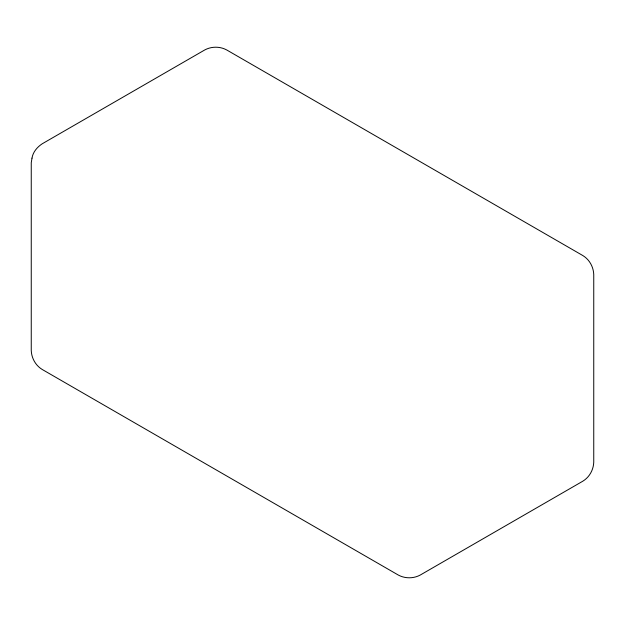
<?xml version="1.0" encoding="UTF-8"?>
<svg xmlns="http://www.w3.org/2000/svg" width="625" height="625" viewBox="0 0 625 625"><rect width="100%" height="100%" fill="white"/><g stroke="black" fill="none" stroke-linecap="round" stroke-linejoin="round"><path stroke-width="0.94" d="M32 158.133L31.25 162.766L31.25 350.492C31.562 358.195 35.562 365.445 42.195 369.461L398.328 575.062C405.094 578.703 413.453 578.703 420.219 575.062L582.805 481.203C589.438 477.187 593.438 469.938 593.75 462.234L593.75 274.508C593.438 266.805 589.438 259.555 582.805 255.539L226.672 49.938C219.906 46.297 211.547 46.297 204.781 49.938L42.195 143.797C37.203 147.102 32.938 152.062 32 158.133"/></g></svg>
